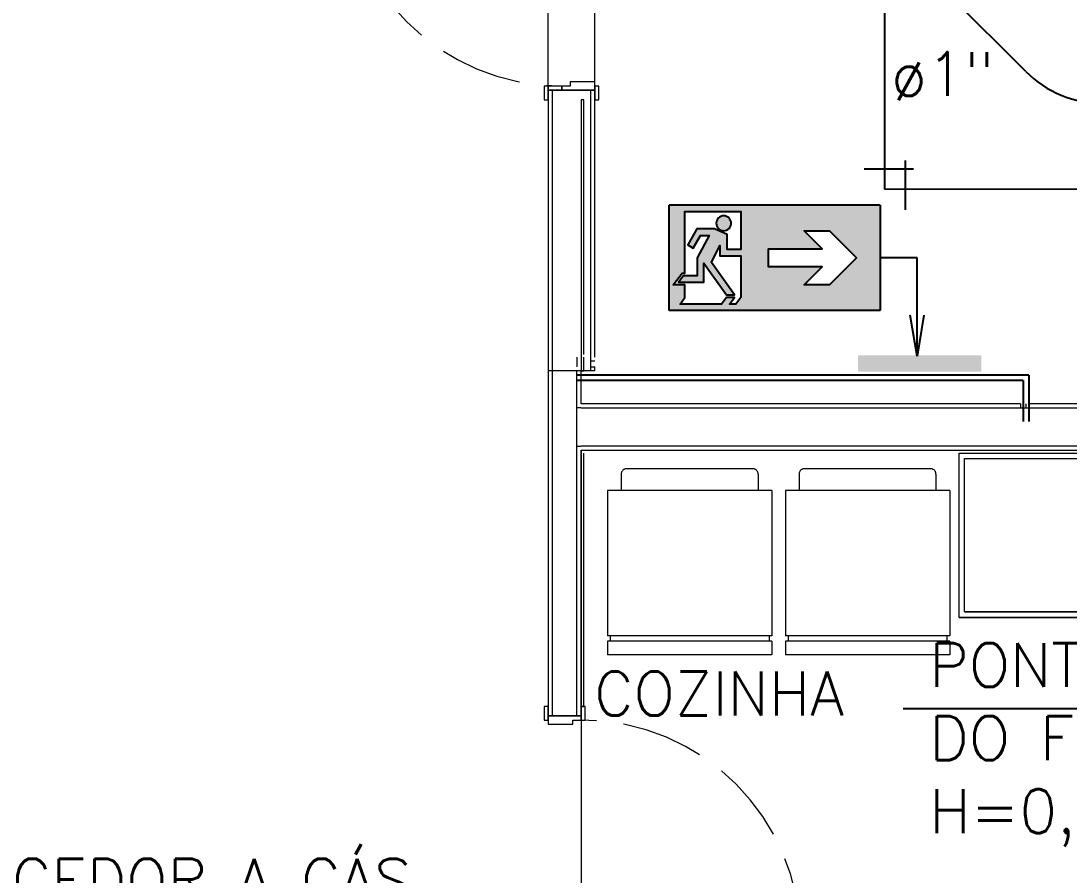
# Model space of a CAD drawing. Header units: millimetres. Extents: x 188.6 to 263.2, y 40.1 to 120.1.
# Drawn here: x 212.339 to 216.165, y 46.596 to 49.715 of the extents above; entities that cross this region are included whole.
import ezdxf

# ---------------------------------------------------------------- set-up
doc = ezdxf.new("R2010")
doc.units = ezdxf.units.MM
doc.set_wipeout_variables(frame=1)
for name, pattern in [('CENTER2', [1.125, 0.75, -0.125, 0.125, -0.125]), ('Linha Tracejada 3_1', [400, 300, -100]), ('Wipeout_Contour', [1000, 0, -1000]), ('xref-tipo_HIDDEN2', [187.5, 125, -62.5])]:
    doc.linetypes.add(name, pattern=pattern)
for name, color, linetype in [('ARQ', 8, 'Continuous'), ('ARQ-BASE', 8, 'Continuous'), ('GAS-TEXTO', 7, 'Continuous'), ('GAS-TUBO-PISO', 6, 'CENTER2'), ('INC-SINALIZAÇÃO', 88, 'Continuous'), ('INC-TEXTO', 7, 'Continuous'), ('Portas ARCHICAD', 7, 'Continuous'), ('SPK-CONEXAO', 10, 'Continuous'), ('SPK-TEXTO', 7, 'Continuous'), ('SPK-TUBO-TETO', 12, 'Continuous')]:
    doc.layers.add(name, color=color, linetype=linetype)
doc.styles.add('60-100', font='romans.shx', dxfattribs={"height": 0.16})
doc.styles.add('60-50', font='romans.shx', dxfattribs={"height": 0.08})
doc.styles.add('60-75', font='romans.shx', dxfattribs={"height": 0.12})
doc.dimstyles.new('SETAS75', dxfattribs={"dimtxt": 0.16, "dimasz": 0.15, "dimexe": 0.15, "dimexo": 0, "dimgap": 0.1, "dimtad": 1, "dimzin": 10, "dimdsep": 46, "dimtxsty": '60-100', "dimblk1": 'OPEN', "dimblk2": 'OPEN', "dimsah": 1, "dimcen": 0, "dimclrd": 244, "dimclre": 244, "dimclrt": 7, "dimadec": 0, "dimazin": 0, "dimtfac": 1, "dimtix": 1, "dimtmove": 2, "dimatfit": 3, "dimldrblk": 'OPEN', "dimfxl": 0.15, "dimtolj": 1, "dimtzin": 6, "dimarcsym": 0})

# ---------------------------------------------------------------- blocks, each defined once
blk = doc.blocks.new('Vão de Porta Simples_15')
at = {"layer": 'Portas ARCHICAD', "color": 7, "linetype": 'Continuous', "lineweight": 0}
for p, q in [((-450, 0), (-450, -10)), ((450, 0), (450, -10))]:
    blk.add_line(p, q, dxfattribs=at)
blk = doc.blocks.new('Porta 21')
at = {"layer": 'Portas ARCHICAD', "color": 8, "linetype": 'Continuous', "lineweight": 0}
for p, q in [((370, 0), (370, 800)), ((370, 800), (400, 800)), ((400, 800), (400, 0)), ((-400, 15), (-450, 15)), ((-450, 15), (-450, 0)), ((-450, 0), (-400, 0)), ((-415, 0), (-450, 0)), ((-415, 0), (-450, 0)), ((-415, 0), (415, 0)), ((-400, 0), (-415, 0)), ((-415, 0), (-415, -120)), ((-415, -15), (-415, 0)), ((-415, -15), (-415, 0)), ((-400, 0), (-400, 15)), ((-400, -30), (-400, 0)), ((400, 0), (370, 0)), ((450, 15), (400, 15)), ((400, 15), (400, 0)), ((400, 0), (450, 0)), ((415, 0), (400, 0)), ((400, 0), (400, -30)), ((415, -120), (415, 0)), ((415, -15), (415, 0)), ((415, -15), (415, 0)), ((415, 0), (450, 0)), ((415, 0), (450, 0)), ((450, 0), (450, 15)), ((-415, -105), (-415, -15)), ((-415, -105), (-415, -15)), ((-385, -30), (-400, -30)), ((-385, -120), (-385, -30)), ((400, -30), (385, -30)), ((385, -30), (385, -120)), ((415, -105), (415, -15)), ((415, -105), (415, -15)), ((-415, -120), (-415, -105)), ((-415, -120), (-415, -105)), ((415, -120), (415, -105)), ((415, -120), (415, -105)), ((-400, -120), (-450, -120)), ((-450, -120), (-450, -135)), ((-415, -120), (-450, -120)), ((-415, -120), (-450, -120)), ((-450, -135), (-400, -135)), ((-415, -120), (-385, -120)), ((-400, -135), (-400, -120)), ((385, -120), (415, -120)), ((450, -120), (400, -120)), ((400, -120), (400, -135)), ((400, -135), (450, -135)), ((415, -120), (450, -120)), ((415, -120), (450, -120)), ((450, -135), (450, -120))]:
    blk.add_line(p, q, dxfattribs=at)
at = {"layer": 'Portas ARCHICAD', "color": 8, "linetype": 'Linha Tracejada 3_1', "lineweight": 0}
blk.add_arc((400, 0), 800, 90, 180, dxfattribs=at)
blk = doc.blocks.new('Porta 21_6')
at = {"layer": 'Portas ARCHICAD', "color": 8, "linetype": 'Continuous', "lineweight": 0}
for p, q in [((370, 0), (370, 800)), ((370, 800), (400, 800)), ((400, 800), (400, 0)), ((-400, 65), (-450, 65)), ((-450, 65), (-450, 50)), ((-450, 50), (-400, 50)), ((-415, 50), (-450, 50)), ((-415, 50), (-450, 50)), ((-415, 50), (415, 50)), ((-400, 50), (-415, 50)), ((-415, 50), (-415, 0)), ((-415, 35), (-415, 50)), ((-415, 35), (-415, 50)), ((-400, 50), (-400, 65)), ((-400, 0), (-400, 50)), ((450, 65), (400, 65)), ((400, 65), (400, 50)), ((415, 50), (400, 50)), ((400, 50), (400, 0)), ((400, 50), (450, 50)), ((415, 0), (415, 50)), ((415, 35), (415, 50)), ((415, 35), (415, 50)), ((415, 50), (450, 50)), ((415, 50), (450, 50)), ((450, 50), (450, 65)), ((-415, 0), (-415, 35)), ((-415, 0), (-415, 35)), ((-415, 0), (-400, 0)), ((-400, 0), (-415, 0)), ((-415, 0), (-415, -120)), ((-415, -105), (-415, 0)), ((-415, -105), (-415, 0)), ((-400, -30), (-400, 0)), ((400, 0), (370, 0)), ((400, 0), (415, 0)), ((415, 0), (400, 0)), ((400, 0), (400, -30)), ((415, 0), (415, 35)), ((415, 0), (415, 35)), ((415, -120), (415, 0)), ((415, -105), (415, 0)), ((415, -105), (415, 0)), ((-385, -30), (-400, -30)), ((-385, -120), (-385, -30)), ((400, -30), (385, -30)), ((385, -30), (385, -120)), ((-415, -120), (-415, -105)), ((-415, -120), (-415, -105)), ((415, -120), (415, -105)), ((415, -120), (415, -105)), ((-400, -120), (-450, -120)), ((-450, -120), (-450, -135)), ((-415, -120), (-450, -120)), ((-415, -120), (-450, -120)), ((-450, -135), (-400, -135)), ((-415, -120), (415, -120)), ((-415, -120), (-385, -120)), ((-400, -135), (-400, -120)), ((385, -120), (415, -120)), ((450, -120), (400, -120)), ((400, -120), (400, -135)), ((400, -135), (450, -135)), ((415, -120), (450, -120)), ((415, -120), (450, -120)), ((450, -135), (450, -120))]:
    blk.add_line(p, q, dxfattribs=at)
at = {"layer": 'Portas ARCHICAD', "color": 8, "linetype": 'Linha Tracejada 3_1', "lineweight": 0}
blk.add_arc((400, 0), 800, 90, 180, dxfattribs=at)
blk = doc.blocks.new('arq-3pav')
at = {"layer": 'ARQ', "color": 8, "linetype": 'xref-tipo_HIDDEN2', "lineweight": 0}
for p, q in [((10.0016, 7.8227), (9.5416, 7.8227)), ((10.651, 7.8227), (10.191, 7.8227)), ((9.5216, 7.8027), (9.5216, 7.7429)), ((10.0216, 7.8027), (10.0216, 7.7429)), ((10.171, 7.8027), (10.171, 7.7429)), ((10.671, 7.8027), (10.671, 7.7429)), ((10.0716, 7.7429), (9.4716, 7.7429)), ((9.4716, 7.7429), (9.4716, 7.2129)), ((10.0716, 7.7429), (10.0716, 7.2129)), ((10.721, 7.7429), (10.121, 7.7429)), ((10.121, 7.7429), (10.121, 7.2129)), ((10.721, 7.7429), (10.721, 7.2129)), ((10.0716, 7.2129), (9.4716, 7.2129)), ((9.4816, 7.2129), (9.4816, 7.1929)), ((10.0616, 7.2129), (10.0616, 7.1929)), ((10.721, 7.2129), (10.121, 7.2129)), ((10.131, 7.2129), (10.131, 7.1929)), ((10.711, 7.2129), (10.711, 7.1929)), ((10.0716, 7.1929), (9.4716, 7.1929)), ((9.4716, 7.1929), (9.4716, 7.1429)), ((10.0716, 7.1929), (10.0716, 7.1429)), ((10.721, 7.1929), (10.121, 7.1929)), ((10.121, 7.1929), (10.121, 7.1429)), ((10.721, 7.1929), (10.721, 7.1429)), ((10.0716, 7.1429), (9.4716, 7.1429)), ((10.721, 7.1429), (10.121, 7.1429))]:
    blk.add_line(p, q, dxfattribs=at)
at = {"layer": 'ARQ', "color": 8, "linetype": 'Continuous', "lineweight": 0}
for p, q in [((10.7553, 7.2799), (12.1553, 7.2799)), ((10.7753, 7.2999), (12.1353, 7.2999))]:
    blk.add_line(p, q, dxfattribs=at)
at = {"layer": 'ARQ', "color": 8, "linetype": 'Continuous', "lineweight": 0, "flags": 128}
for points in [[(9.3753, 9.17), (9.3753, 8.1799)], [(9.3853, 8.2399), (9.3853, 9.17)], [(9.3853, 8.1799), (9.3853, 8.2299)], [(9.3753, 8.1799), (9.3853, 8.1799)], [(11.015, 8.0599), (13.0753, 8.0599)]]:
    blk.add_lwpolyline(points, dxfattribs=at)
blk.add_lwpolyline([(12.1353, 7.2999), (10.7753, 7.2999), (10.7753, 7.8599), (12.1353, 7.8599)], close=True, dxfattribs=at)
at = {"layer": 'ARQ', "color": 8, "linetype": 'xref-tipo_HIDDEN2', "lineweight": 0}
for centre, start, end in [((9.5416, 7.8027), 90, 180), ((10.0016, 7.8027), 0, 90), ((10.191, 7.8027), 90, 180), ((10.651, 7.8027), 0, 90)]:
    blk.add_arc(centre, 0.02, start, end, dxfattribs=at)
at = {"layer": 'ARQ', "color": 8, "linetype": 'Continuous', "lineweight": 0, "xscale": 0.001, "yscale": 0.001, "rotation": 270}
blk.add_blockref('Vão de Porta Simples_15', (9.3853, 9.62), dxfattribs=at)
at = {"color": 8, "linetype": 'Wipeout_Contour', "lineweight": 0, "ltscale": 37013.803365}
blk.add_wipeout([(9.4103, 8.1949), (9.4103, 8.1799), (9.4253, 8.1799), (9.4253, 8.1949)], dxfattribs=at).dxf.layer = 'ARQ'
at = {"color": 8, "linetype": 'Wipeout_Contour', "lineweight": 0, "ltscale": 37208.847691}
blk.add_wipeout([(9.3603, 8.0599), (9.3603, 8.0449), (9.3753, 8.0449), (9.3753, 8.0599)], dxfattribs=at).dxf.layer = 'ARQ'
at = {"color": 8, "linetype": 'Wipeout_Contour', "lineweight": 0, "ltscale": 37344.215906}
blk.add_wipeout([(9.3603, 7.8899), (9.3603, 6.9199), (9.3753, 6.9199), (9.3753, 7.8899)], dxfattribs=at).dxf.layer = 'ARQ'
at = {"color": 8, "linetype": 'Wipeout_Contour', "lineweight": 0, "ltscale": 37015.031932}
blk.add_wipeout([(9.4103, 8.2149), (9.4103, 8.1949), (9.4253, 8.1949), (9.4253, 8.2149)], dxfattribs=at).dxf.layer = 'ARQ'
at = {"color": 8, "linetype": 'Wipeout_Contour', "lineweight": 0, "ltscale": 37211.094445}
blk.add_wipeout([(9.3753, 8.0599), (9.3753, 8.1799), (9.3603, 8.1799), (9.3603, 8.0599)], dxfattribs=at).dxf.layer = 'ARQ'
at = {"color": 8, "linetype": 'Wipeout_Contour', "lineweight": 0, "ltscale": 26299.503757}
blk.add_wipeout([(11.015, 8.0449), (13.1753, 8.0449), (13.1753, 8.0599), (11.015, 8.0599)], dxfattribs=at).dxf.layer = 'ARQ'
at = {"color": 8, "linetype": 'Wipeout_Contour', "lineweight": 0, "ltscale": 37212.852663}
blk.add_wipeout([(9.3603, 7.9049), (9.3603, 7.8899), (9.3753, 7.8899), (9.3753, 7.9049)], dxfattribs=at).dxf.layer = 'ARQ'
at = {"layer": 'ARQ', "color": 8, "linetype": 'Continuous', "lineweight": 0}
blk.add_line((9.4103, 8.1949), (9.4253, 8.1949), dxfattribs=at)
at = {"layer": 'ARQ', "color": 8, "linetype": 'Continuous', "lineweight": 0, "flags": 128}
for points in [[(9.4253, 8.1799), (9.4253, 8.1949)], [(9.4253, 8.1799), (9.4103, 8.1799)], [(9.3853, 6.9549), (9.3853, 7.8799)]]:
    blk.add_lwpolyline(points, dxfattribs=at)
at = {"color": 8, "linetype": 'Wipeout_Contour', "lineweight": 0, "ltscale": 37016.373901}
blk.add_wipeout([(9.4103, 8.2299), (9.4103, 8.2149), (9.4253, 8.2149), (9.4253, 8.2299)], dxfattribs=at).dxf.layer = 'ARQ'
at = {"color": 8, "linetype": 'Wipeout_Contour', "lineweight": 0, "ltscale": 37553.457884}
blk.add_wipeout([(9.2703, 8.1799), (9.2703, 6.9199), (9.3603, 6.9199), (9.3603, 8.1799)], dxfattribs=at).dxf.layer = 'ARQ'
at = {"color": 8, "linetype": 'Wipeout_Contour', "lineweight": 0, "ltscale": 30650.09657}
blk.add_wipeout([(11, 8.0449), (11.015, 8.0449), (11.015, 8.0599), (11, 8.0599)], dxfattribs=at).dxf.layer = 'ARQ'
at = {"layer": 'ARQ'}
for p, q in [((11.0098, 8.1649), (9.3601, 8.1649)), ((10.9898, 8.1449), (9.3601, 8.1449))]:
    blk.add_line(p, q, dxfattribs=at)
at = {"layer": 'ARQ', "color": 8, "linetype": 'Continuous', "lineweight": 0}
for p, q in [((9.3603, 6.9199), (9.3603, 8.1799)), ((9.3753, 8.0449), (9.3603, 8.0449)), ((9.3603, 7.9049), (9.3753, 7.9049)), ((9.3753, 6.9199), (9.3753, 6.9549)), ((9.3603, 6.9199), (9.3753, 6.9199))]:
    blk.add_line(p, q, dxfattribs=at)
at = {"layer": 'ARQ', "color": 8, "linetype": 'Continuous', "lineweight": 0, "flags": 128}
for points in [[(9.3603, 8.2299), (9.3603, 8.1949)], [(9.3753, 8.1799), (9.3603, 8.1799)], [(9.3753, 8.0599), (9.3753, 8.1799)], [(9.3753, 6.9199), (9.3753, 7.8899)], [(9.3753, 7.8899), (9.3753, 6.9549)]]:
    blk.add_lwpolyline(points, dxfattribs=at)
at = {"layer": 'ARQ', "color": 8, "linetype": 'Continuous', "lineweight": 0, "xscale": -0.001, "yscale": 0.001, "rotation": 90}
blk.add_blockref('Vão de Porta Simples_15', (9.3753, 6.5049), dxfattribs=at)
at = {"color": 8, "linetype": 'Wipeout_Contour', "lineweight": 0, "ltscale": 37160.256566}
blk.add_wipeout([(9.4103, 9.205), (9.4103, 8.2299), (9.4253, 8.2299), (9.4253, 9.205)], dxfattribs=at).dxf.layer = 'ARQ'
at = {"color": 8, "linetype": 'Wipeout_Contour', "lineweight": 0, "ltscale": 37762.708889}
blk.add_wipeout([(9.2703, 8.1799), (9.2553, 8.1799), (9.2553, 6.9199), (9.2703, 6.9199)], dxfattribs=at).dxf.layer = 'ARQ'
at = {"color": 8, "linetype": 'Wipeout_Contour', "lineweight": 0, "ltscale": 30720.096357}
blk.add_wipeout([(10.98, 8.0449), (11, 8.0449), (11, 8.0599), (10.98, 8.0599)], dxfattribs=at).dxf.layer = 'ARQ'
at = {"layer": 'ARQ', "color": 8, "linetype": 'Continuous', "lineweight": 0}
for p, q in [((9.4103, 9.205), (9.3053, 9.205)), ((9.4103, 8.1799), (9.4103, 9.205)), ((9.4253, 9.205), (9.4103, 9.205)), ((9.4253, 9.205), (9.4253, 9.17)), ((9.4253, 8.2149), (9.4103, 8.2149)), ((9.2703, 6.9199), (9.2703, 8.1799)), ((11, 8.0449), (11, 8.0599)), ((9.2553, 6.9199), (9.2553, 6.9549)), ((9.2553, 6.9199), (9.2703, 6.9199)), ((9.2703, 6.9199), (9.3603, 6.9199))]:
    blk.add_line(p, q, dxfattribs=at)
at = {"layer": 'ARQ'}
blk.add_line((11.0098, 8.1649), (11.0098, 7.9949), dxfattribs=at)
at = {"layer": 'ARQ', "color": 8, "linetype": 'Continuous', "lineweight": 0, "flags": 128}
for points in [[(9.4253, 8.2299), (9.4253, 9.205)], [(9.2703, 8.1799), (9.2553, 8.1799)], [(9.2553, 8.1799), (9.2553, 6.9199)], [(9.3603, 8.1799), (9.2703, 8.1799)]]:
    blk.add_lwpolyline(points, dxfattribs=at)
at = {"layer": 'ARQ', "color": 8, "linetype": 'Continuous', "lineweight": 0, "xscale": 0.001, "yscale": 0.001, "rotation": 270}
blk.add_blockref('Porta 21', (9.3753, 6.5049), dxfattribs=at)
at = {"color": 8, "linetype": 'Wipeout_Contour', "lineweight": 0, "ltscale": 33969.472381}
blk.add_wipeout([(10.98, 8.0599), (9.3753, 8.0599), (9.3753, 8.0449), (10.98, 8.0449)], dxfattribs=at).dxf.layer = 'ARQ'
at = {"color": 8, "linetype": 'Wipeout_Contour', "lineweight": 0, "ltscale": 30124.11992}
blk.add_wipeout([(12.9053, 7.9049), (9.3753, 7.9049), (9.3753, 7.8899), (12.9053, 7.8899)], dxfattribs=at).dxf.layer = 'ARQ'
at = {"layer": 'ARQ'}
blk.add_line((10.9898, 8.1449), (10.9898, 7.9949), dxfattribs=at)
at = {"layer": 'ARQ', "color": 8, "linetype": 'Continuous', "lineweight": 0}
for p, q in [((10.98, 8.0599), (10.98, 8.0449)), ((12.9053, 7.9049), (9.3753, 7.9049))]:
    blk.add_line(p, q, dxfattribs=at)
at = {"layer": 'ARQ', "color": 8, "linetype": 'Continuous', "lineweight": 0, "flags": 128}
for points in [[(10.98, 8.0599), (9.3753, 8.0599)], [(9.3753, 8.0449), (13.1753, 8.0449), (13.1753, 7.8899)], [(13.1853, 7.8799), (13.1853, 8.0599), (11.015, 8.0599)], [(9.3753, 7.8899), (12.9053, 7.8899)]]:
    blk.add_lwpolyline(points, dxfattribs=at)
blk.add_lwpolyline([(12.1553, 7.2799), (10.7553, 7.2799), (10.7553, 7.8799), (12.1553, 7.8799)], close=True, dxfattribs=at)
at = {"color": 8, "linetype": 'Wipeout_Contour', "lineweight": 0, "ltscale": 37775.973517}
blk.add_wipeout([(9.2553, 8.1799), (9.2703, 8.1799), (9.2703, 9.205), (9.2553, 9.205)], dxfattribs=at).dxf.layer = 'ARQ'
at = {"layer": 'ARQ', "color": 8, "linetype": 'Continuous', "lineweight": 0}
for p, q in [((9.2553, 9.205), (9.2553, 9.17)), ((9.2703, 9.205), (9.2553, 9.205)), ((9.2703, 8.1799), (9.2703, 9.205)), ((9.3053, 9.205), (9.2703, 9.205))]:
    blk.add_line(p, q, dxfattribs=at)
at = {"layer": 'ARQ', "color": 8, "linetype": 'Continuous', "lineweight": 0, "flags": 128}
for points in [[(9.2553, 9.205), (9.2553, 8.1799)], [(9.2703, 8.1799), (9.2553, 8.1799)], [(9.4103, 8.1799), (9.2703, 8.1799)]]:
    blk.add_lwpolyline(points, dxfattribs=at)
at = {"layer": 'ARQ', "color": 8, "linetype": 'Continuous', "lineweight": 0, "xscale": 0.001, "yscale": 0.001, "rotation": 90}
blk.add_blockref('Porta 21_6', (9.3053, 9.62), dxfattribs=at)
blk = doc.blocks.new('J')
for p, q in [((-0.1, -0.1), (-0.1, 0.14)), ((-0.14, 0.1), (0.1, 0.1))]:
    blk.add_line(p, q)
blk = doc.blocks.new('_OPEN')
at = {"color": 0, "linetype": 'ByBlock'}
for p, q in [((-1, 0.167), (0, 0)), ((0, 0), (-1, -0.167)), ((0, 0), (-1, 0))]:
    blk.add_line(p, q, dxfattribs=at)
blk = doc.blocks.new('seta lat 1-100')
at = {"layer": 'INC-SINALIZAÇÃO'}
h = blk.add_hatch(color=119, dxfattribs=at)
h.dxf.hatch_style = 1
h.paths.add_polyline_path([(0, 0.1997), (-0.8, 0.1997), (-0.8, -0.1997), (0, -0.1997)])
h.paths.add_polyline_path([(-0.6091, 0.1021), (-0.5127, 0.1021), (-0.5808, 0.034), (-0.3767, 0.034), (-0.3767, -0.0341), (-0.5808, -0.0341), (-0.5127, -0.1022), (-0.6091, -0.1022), (-0.7112, 0)], flags=16)
h.paths.add_polyline_path([(-0.2721, 0.1757), (-0.0599, 0.1757), (-0.0599, -0.0584), (-0.0502, -0.0584), (-0.0154, -0.1022), (-0.0599, -0.1022), (-0.0599, -0.1499), (-0.0416, -0.1757), (-0.1992, -0.1757), (-0.2176, -0.1499), (-0.2478, -0.1499), (-0.2295, -0.1757), (-0.2538, -0.1757), (-0.2721, -0.1499), (-0.2721, 0.0082), (-0.1922, 0.0082), (-0.1922, 0.0475), (-0.1608, -0.0179), (-0.2478, -0.1403), (-0.2176, -0.1403), (-0.1322, -0.0203), (-0.1322, -0.0926), (-0.0353, -0.0926), (-0.0548, -0.068), (-0.1068, -0.068), (-0.1068, -0.0002), (-0.1522, 0.0852), (-0.1191, 0.0852), (-0.0914, 0.0367), (-0.0714, 0.049), (-0.1053, 0.1106), (-0.1722, 0.1106), (-0.2206, 0.0882), (-0.2206, 0.0313), (-0.2721, 0.0313)], flags=16)
h.paths.add_polyline_path([(-0.1788, 0.1312, -1), (-0.2358, 0.1312, -1)], flags=0)
h = blk.add_hatch(color=119, dxfattribs=at)
h.dxf.hatch_style = 1
h.paths.add_polyline_path([(-0.1788, 0.1312, 1), (-0.2358, 0.1312, 1)])
at = {"layer": 'INC-SINALIZAÇÃO', "color": 119}
for p, q in [((-0.8, 0.1997), (0, 0.1997)), ((-0.8, 0.1997), (-0.8, -0.1997)), ((0, -0.1997), (0, 0.1997)), ((-0.8, -0.1997), (0, -0.1997))]:
    blk.add_line(p, q, dxfattribs=at)
for points in [[(-0.1608, -0.0179), (-0.1922, 0.0475), (-0.1922, 0.0082), (-0.2721, 0.0082), (-0.2721, -0.1499), (-0.2538, -0.1757), (-0.2295, -0.1757), (-0.2478, -0.1499), (-0.2176, -0.1499), (-0.1992, -0.1757), (-0.0416, -0.1757), (-0.0599, -0.1499), (-0.0599, -0.1022), (-0.0154, -0.1022), (-0.0502, -0.0584), (-0.0599, -0.0584), (-0.0599, 0.1757), (-0.2721, 0.1757), (-0.2721, 0.0313), (-0.2206, 0.0313), (-0.2206, 0.0882), (-0.1722, 0.1106), (-0.1053, 0.1106), (-0.0714, 0.049), (-0.0914, 0.0367), (-0.1191, 0.0852), (-0.1522, 0.0852), (-0.1068, -0.0002), (-0.1068, -0.068), (-0.0548, -0.068), (-0.0353, -0.0926), (-0.1322, -0.0926), (-0.1322, -0.0203), (-0.2176, -0.1403), (-0.2478, -0.1403)], [(-0.0353, -0.0926), (-0.1322, -0.0926), (-0.1322, -0.0203), (-0.2176, -0.1403), (-0.2478, -0.1403), (-0.1608, -0.0179), (-0.1922, 0.0475), (-0.1922, 0.0082), (-0.2721, 0.0082), (-0.2721, -0.1499), (-0.2538, -0.1757), (-0.2295, -0.1757), (-0.2478, -0.1499), (-0.2176, -0.1499), (-0.1992, -0.1757), (-0.0416, -0.1757), (-0.0599, -0.1499), (-0.0599, -0.1022), (-0.0154, -0.1022), (-0.0502, -0.0584), (-0.0599, -0.0584), (-0.0599, 0.1757), (-0.2721, 0.1757), (-0.2721, 0.0313), (-0.2206, 0.0313), (-0.2206, 0.0882), (-0.1722, 0.1106), (-0.1053, 0.1106), (-0.0714, 0.049), (-0.0914, 0.0367), (-0.1191, 0.0852), (-0.1522, 0.0852), (-0.1068, -0.0002), (-0.1068, -0.068), (-0.0548, -0.068)], [(-0.5127, 0.1021), (-0.6091, 0.1021), (-0.7112, 0), (-0.6091, -0.1022), (-0.5127, -0.1022), (-0.5808, -0.0341), (-0.3767, -0.0341), (-0.3767, 0.034), (-0.5808, 0.034)], [(-0.3767, 0.034), (-0.5808, 0.034), (-0.5127, 0.1021), (-0.6091, 0.1021), (-0.7112, 0), (-0.6091, -0.1022), (-0.5127, -0.1022), (-0.5808, -0.0341), (-0.3767, -0.0341)]]:
    blk.add_lwpolyline(points, close=True, dxfattribs=at)
blk.add_lwpolyline([(-0.2358, 0.1312, -1), (-0.1788, 0.1312, -1)], format="xyb", close=True, dxfattribs=at)
blk.add_circle((-0.2073, 0.1312), 0.0285, dxfattribs=at)
blk = doc.blocks.new('A$C0ECE51B6')
at = {"layer": 'INC-SINALIZAÇÃO', "color": 119}
blk.add_solid([(0.225, 0.06), (0.225, 0), (-0.225, 0.06), (-0.225, 0)], dxfattribs=at)

msp = doc.modelspace()

# ---------------------------------------------------------------- block references
msp.add_blockref('arq-3pav', (205.0084, 40.2568))

# ---------------------------------------------------------------- next in the draw order: linework, layer by layer
at = {"layer": 'GAS-TUBO-PISO'}
msp.add_line((216.0071, 49.5302), (214.3079, 51.2293), dxfattribs=at)
msp.add_arc((216.2899, 49.813), 0.4, 225, 270, dxfattribs=at)
at = {"layer": 'SPK-TUBO-TETO'}
for points in [[(215.4916, 50.4567), (215.4917, 49.1)], [(250.8987, 49.0841), (215.4917, 49.1)]]:
    msp.add_lwpolyline(points, dxfattribs=at)

# ---------------------------------------------------------------- next in the draw order: block references
at = {"layer": 'INC-SINALIZAÇÃO', "xscale": -0.9627132045850648, "yscale": 0.9627132045850648, "zscale": 0.9627132045850648}
msp.add_blockref('seta lat 1-100', (214.7048, 48.8494), dxfattribs=at)
at = {"layer": 'INC-SINALIZAÇÃO', "linetype": 'Continuous'}
msp.add_blockref('A$C0ECE51B6', (215.6201, 48.4333), dxfattribs=at)
at = {"layer": 'SPK-CONEXAO', "xscale": 0.75, "yscale": 0.75, "zscale": 0.75, "rotation": 270}
msp.add_blockref('J', (215.4917, 49.1), dxfattribs=at)

# ---------------------------------------------------------------- next in the draw order: texts
at = {"layer": 'ARQ-BASE', "color": 8, "style": '60-75'}
msp.add_text('COZINHA', height=0.16, dxfattribs=at).set_placement((214.4314, 47.1785))
at = {"layer": 'GAS-TEXTO', "char_height": 0.16, "attachment_point": 1, "style": '60-50'}
for s, insert, width in [('PONTO DE GÁS DO FOGÃO, H=0,72m', (215.6549, 47.4424), 2.085351), ('\\pi0.024026;AQUECEDOR A GÁS \\P\\pi0.28688;(VER DETALHE)', (211.7256, 46.6553), 2.333766)]:
    msp.add_mtext(s, dxfattribs=dict(at, insert=insert, width=width))
at = {"layer": 'SPK-TEXTO', "style": '60-75'}
msp.add_text('ø1"', height=0.16, dxfattribs=at).set_placement((215.5156, 49.4407))

# ---------------------------------------------------------------- next in the draw order: leaders
at = {"layer": 'GAS-TEXTO'}
msp.add_leader([(217.8205, 48.0451), (217.5716, 47.2029), (215.5599, 47.2029)], dimstyle='SETAS75', dxfattribs=at)
at = {"layer": 'INC-TEXTO'}
msp.add_leader([(215.6105, 48.4905), (215.6105, 48.8494), (215.475, 48.8494)], dimstyle='SETAS75', override={"dimtxsty": '60-75'}, dxfattribs=at)

doc.saveas('drawing.dxf')
